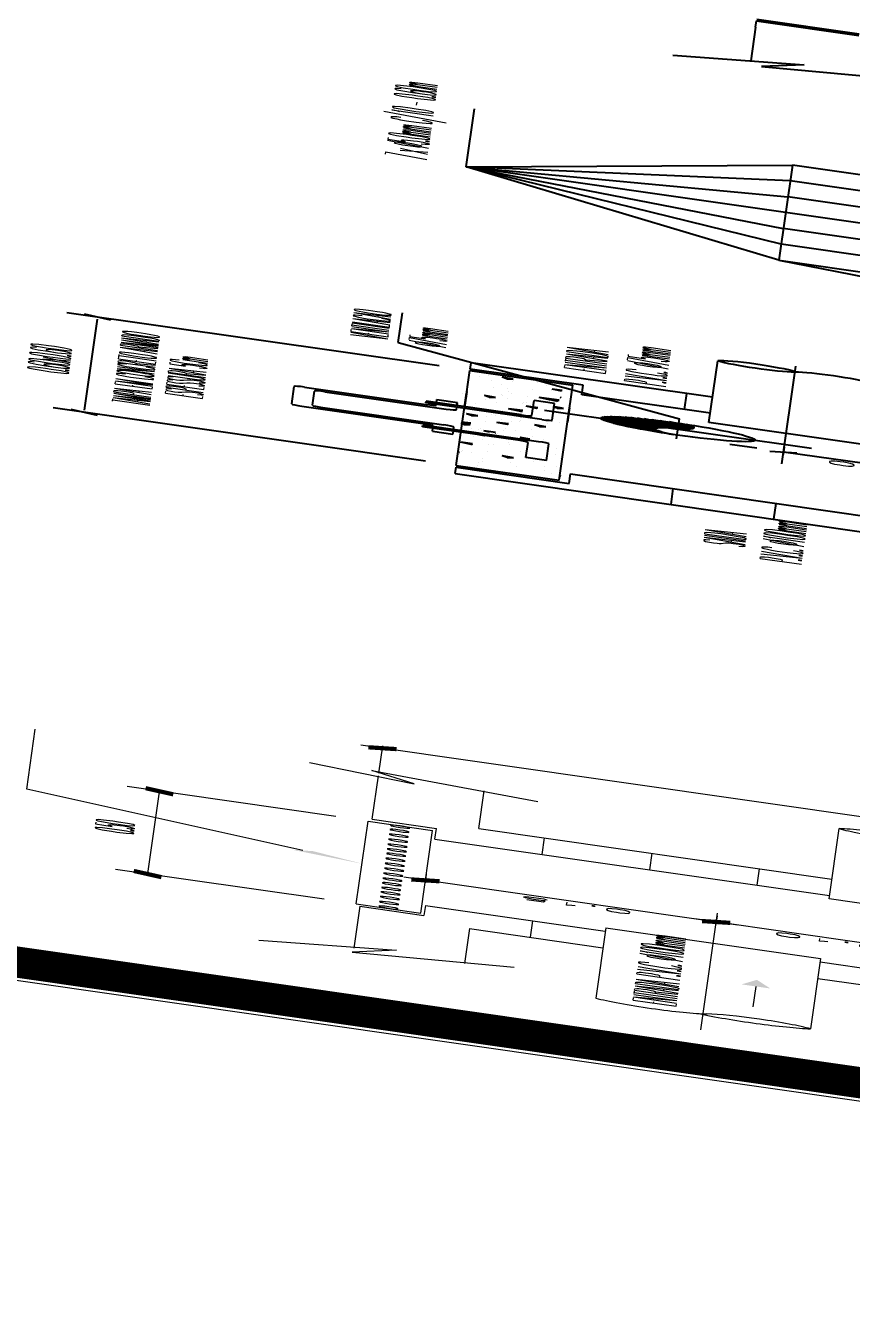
# Model space of a CAD drawing. Header units: millimetres. Extents: x -361192058 to 101130107379, y -14071650034 to 19218552450.
# Drawn here: x -133858.8 to -133701.2, y 43936.6 to 44183 of the extents above; entities that cross this region are included whole.
import ezdxf
from ezdxf.enums import TextEntityAlignment as Align

# ---------------------------------------------------------------- set-up
doc = ezdxf.new("R2010")
doc.units = ezdxf.units.MM
doc.header["$LTSCALE"] = 0.5
doc.linetypes.add('CENTER2', pattern=[28.575, 19.05, -3.175, 3.175, -3.175])
for name, color, linetype in [('02', 2, 'Continuous'), ('DETALLHES_CAIXAS', 6, 'Continuous'), ('TXT_0', 7, 'Continuous')]:
    doc.layers.add(name, color=color, linetype=linetype)
doc.styles.add('ROMANS', font='romans', dxfattribs={"height": 0.1})
doc.styles.get("Standard").update_dxf_attribs({"font": 'txt.shx', "height": 0.12})

# ---------------------------------------------------------------- blocks, each defined once
blk = doc.blocks.new('*X232')
at = {"color": 0}
for p, q in [((189.8088, 137.7834), (190.1389, 138.1135)), ((189.8227, 137.8503), (190.072, 138.0996)), ((189.9123, 137.8339), (190.1814, 138.1029)), ((190.1814, 138.1029), (190.1941, 138.1157)), ((190.1814, 138.0499), (190.2424, 138.1109)), ((190.1814, 137.9969), (190.2856, 138.1011)), ((190.1814, 137.9438), (190.3249, 138.0874)), ((190.1814, 137.8908), (190.3608, 138.0702)), ((189.8716, 137.9523), (189.97, 138.0507)), ((189.98, 137.8485), (190.1814, 138.0499)), ((190.1814, 137.8378), (190.3936, 138.05)), ((190.1814, 137.7847), (190.4237, 138.0271)), ((190.0313, 137.8469), (190.1814, 137.9969)), ((190.0744, 137.8369), (190.1814, 137.9438)), ((190.1983, 137.7487), (190.4511, 138.0014)), ((190.2436, 137.7409), (190.4758, 137.9731)), ((190.1116, 137.8211), (190.1814, 137.8908)), ((190.2966, 137.7409), (190.4978, 137.9421)), ((190.3497, 137.7409), (190.517, 137.9082)), ((190.1442, 137.8006), (190.1814, 137.8378)), ((190.4027, 137.7409), (190.533, 137.8712)), ((190.4557, 137.7409), (190.5455, 137.8306)), ((190.1726, 137.7759), (190.1814, 137.7847)), ((190.5088, 137.7409), (190.5537, 137.7858)), ((190.227, 137.7243), (190.2436, 137.7409)), ((190.259, 137.7033), (190.2966, 137.7409)), ((190.2948, 137.686), (190.3497, 137.7409)), ((190.3349, 137.6731), (190.4027, 137.7409)), ((190.3803, 137.6655), (190.4557, 137.7409)), ((190.4333, 137.6655), (190.5088, 137.7409)), ((190.5, 137.6791), (190.5563, 137.7354))]:
    blk.add_line(p, q, dxfattribs=at)
blk = doc.blocks.new('ADS_DET_CG125L')
at = {"layer": 'DETALLHES_CAIXAS'}
for p, q in [((0.56544, 1.30999), (0.56544, 1.10895)), ((0.56544, 1.30999), (0.60544, 1.30999)), ((0.60544, 1.30999), (0.60544, 1.25495)), ((0.61698, 1.30998), (1.07298, 1.30998)), ((0.61698, 1.30998), (0.61698, 1.25998)), ((0.99232, 1.30998), (1.21698, 1.30998)), ((1.21698, 1.30998), (1.21698, 1.25998)), ((1.22544, 1.30992), (1.26544, 1.30992)), ((1.22544, 1.25495), (1.22544, 1.30992)), ((1.26544, 1.19245), (1.26544, 1.30992)), ((0.61698, 1.25998), (1.07298, 1.25998)), ((0.98232, 1.25998), (1.21698, 1.25998)), ((0.60544, 1.25495), (0.66544, 1.25495)), ((0.66544, 1.25495), (0.66544, 1.10495)), ((1.16544, 1.19245), (1.16544, 1.25495)), ((1.16544, 1.25495), (1.22544, 1.25495)), ((0.56544, 1.20495), (0.66544, 1.20495)), ((1.16544, 1.20495), (1.26544, 1.20495)), ((2.17225, 1.17024), (2.17225, 0.57024)), ((2.77225, 1.17024), (2.17225, 1.17024)), ((2.27225, 0.57024), (2.27225, 1.17024)), ((2.37225, 0.57024), (2.37225, 1.17024)), ((2.47225, 0.57024), (2.47225, 1.17024)), ((2.57225, 0.57024), (2.57225, 1.17024)), ((2.67225, 0.57024), (2.67225, 1.17024)), ((2.77225, 0.57024), (2.77225, 1.17024)), ((0.56544, 1.15495), (0.66544, 1.15495))]:
    blk.add_line(p, q, dxfattribs=at)
at = {"layer": 'TXT_0', "linetype": 'ByBlock'}
for p, q in [((0.61698, 1.32498), (0.61698, 1.50601)), ((1.21698, 1.32498), (1.21698, 1.50601)), ((0.62348, 1.49751), (0.61048, 1.48451)), ((1.21048, 1.48451), (1.22348, 1.49751)), ((0.62998, 1.49101), (1.20398, 1.49101)), ((0.98959, 1.16795), (0.98959, 1.18095)), ((0.98309, 1.16145), (0.99609, 1.14845)), ((1.0198, 1.15495), (0.97459, 1.15495)), ((0.98959, 1.05495), (0.98959, 1.15495))]:
    blk.add_line(p, q, dxfattribs=at)
at = {"layer": 'TXT_0'}
for p, q in [((0.85185, 1.39259), (0.96185, 1.39259)), ((0.84685, 1.38759), (0.84685, 1.32872)), ((0.96685, 1.38759), (0.96685, 1.32872)), ((0.86185, 1.38259), (0.95185, 1.38259)), ((0.85685, 1.37759), (0.85685, 1.31872)), ((0.95685, 1.37759), (0.95685, 1.31872)), ((1.32594, 1.34598), (1.10187, 1.20677)), ((1.32594, 1.34598), (1.51343, 1.34601)), ((0.80685, 1.32372), (0.82685, 1.32372)), ((0.80685, 1.32372), (0.80685, 1.31372)), ((0.82685, 1.32872), (0.83685, 1.32872)), ((0.82685, 1.28234), (0.82685, 1.32872)), ((0.83685, 1.27234), (0.83685, 1.32872)), ((0.83685, 1.32372), (0.84185, 1.32372)), ((0.97185, 1.32372), (0.97685, 1.32372)), ((0.97685, 1.32872), (0.98685, 1.32872)), ((0.97685, 1.27234), (0.97685, 1.32872)), ((0.98685, 1.28234), (0.98685, 1.32872)), ((0.98685, 1.32372), (1.00685, 1.32372)), ((1.00685, 1.32372), (1.00685, 1.31372)), ((2.17225, 1.17024), (2.47314, 1.32557)), ((2.27225, 1.17024), (2.47314, 1.32557)), ((2.47314, 1.32557), (2.37225, 1.17024)), ((2.47225, 1.17024), (2.47314, 1.32557)), ((2.47314, 1.32557), (2.83982, 1.32557)), ((2.47314, 1.32557), (2.77225, 1.17024)), ((2.67225, 1.17024), (2.47314, 1.32557)), ((2.47314, 1.32557), (2.57225, 1.17024)), ((0.80685, 1.31372), (0.82685, 1.31372)), ((0.83685, 1.31372), (0.85185, 1.31372)), ((0.96185, 1.31372), (0.97685, 1.31372)), ((0.98685, 1.31372), (1.00685, 1.31372)), ((1.00869, 1.31363), (1.00869, 1.31363)), ((1.06638, 1.31203), (1.06638, 1.31203)), ((0.62932, 1.30919), (0.62932, 1.30919)), ((0.70058, 1.30941), (0.70058, 1.30942)), ((0.70495, 1.30858), (0.70495, 1.30858)), ((0.71469, 1.30794), (0.71469, 1.30794)), ((0.75975, 1.30425), (0.76408, 1.30942)), ((0.76274, 1.30591), (0.76274, 1.30591)), ((0.76514, 1.30377), (0.7641, 1.30941)), ((0.85797, 1.30521), (0.85797, 1.30521)), ((0.87716, 1.30921), (0.88057, 1.31052)), ((0.87716, 1.30921), (0.88163, 1.30619)), ((0.88164, 1.30617), (0.8831, 1.31052)), ((0.88235, 1.30724), (0.88549, 1.31052)), ((0.88235, 1.30724), (0.89035, 1.306)), ((0.89036, 1.30599), (0.88984, 1.31052)), ((0.90452, 1.30649), (0.90452, 1.30649)), ((0.93884, 1.30614), (0.94514, 1.30856)), ((0.93884, 1.30614), (0.94331, 1.30312)), ((0.94332, 1.30311), (0.94515, 1.30855)), ((1.08298, 1.30998), (0.98232, 1.30998)), ((0.98616, 1.31067), (0.98616, 1.31067)), ((1.01964, 1.30528), (1.01964, 1.30528)), ((1.10152, 1.30971), (1.10152, 1.30971)), ((1.18939, 1.30504), (1.18939, 1.30504)), ((0.63758, 1.29991), (0.63758, 1.29991)), ((0.65247, 1.29957), (0.65247, 1.29957)), ((0.71306, 1.30342), (0.71306, 1.30342)), ((0.75975, 1.30425), (0.76513, 1.30378)), ((0.79847, 1.29908), (0.79847, 1.29908)), ((0.81078, 1.30388), (0.81078, 1.30388)), ((0.8243, 1.2986), (0.82864, 1.30377)), ((0.82969, 1.29812), (0.82865, 1.30376)), ((0.83256, 1.30356), (0.83256, 1.30356)), ((0.85207, 1.29648), (0.85438, 1.29923)), ((0.85543, 1.29357), (0.85439, 1.29921)), ((0.85831, 1.30015), (0.85831, 1.30015)), ((0.85882, 1.30185), (0.85882, 1.30185)), ((0.86806, 1.30092), (0.86806, 1.30092)), ((0.9161, 1.29889), (0.9161, 1.29889)), ((0.94452, 1.29897), (0.94452, 1.29897)), ((0.97418, 1.29952), (0.97418, 1.29952)), ((0.9784, 1.29235), (0.98541, 1.29965)), ((0.98642, 1.29109), (0.98542, 1.29964)), ((1.04903, 1.3007), (1.04903, 1.3007)), ((1.06818, 1.29894), (1.07448, 1.30135)), ((1.06818, 1.29894), (1.07265, 1.29592)), ((1.07266, 1.2959), (1.07449, 1.30134)), ((1.17557, 1.29896), (1.17557, 1.29896)), ((1.2037, 1.30092), (1.2037, 1.30092)), ((0.6676, 1.29766), (0.6676, 1.29766)), ((0.68562, 1.29788), (0.68562, 1.29788)), ((0.73367, 1.29585), (0.73367, 1.29585)), ((0.77594, 1.29611), (0.77594, 1.29611)), ((0.78171, 1.29382), (0.78171, 1.29382)), ((0.8243, 1.2986), (0.82968, 1.29813)), ((0.8443, 1.2951), (0.8443, 1.2951)), ((0.85207, 1.29388), (0.85542, 1.29359)), ((0.91459, 1.28841), (0.91893, 1.29358)), ((0.91998, 1.28792), (0.91894, 1.29356)), ((0.96289, 1.29455), (0.96289, 1.29455)), ((0.96414, 1.29686), (0.96414, 1.29686)), ((0.99257, 1.29694), (0.99257, 1.29694)), ((1.04061, 1.29491), (1.04061, 1.29491)), ((1.08866, 1.29288), (1.08866, 1.29288)), ((1.09847, 1.29307), (1.09847, 1.29307)), ((1.13255, 1.29756), (1.13255, 1.29756)), ((1.15696, 1.29417), (1.15696, 1.29417)), ((1.19752, 1.29173), (1.20382, 1.29415)), ((1.20201, 1.28869), (1.20383, 1.29413)), ((0.62139, 1.29132), (0.62139, 1.29132)), ((0.71101, 1.28629), (0.71731, 1.28871)), ((0.71101, 1.28629), (0.71548, 1.28327)), ((0.71549, 1.28325), (0.71732, 1.28869)), ((0.7191, 1.28863), (0.7191, 1.28863)), ((0.80492, 1.28654), (0.80492, 1.28654)), ((0.82976, 1.29179), (0.82976, 1.29179)), ((0.85038, 1.29231), (0.85038, 1.29231)), ((0.8778, 1.28976), (0.8778, 1.28976)), ((0.88703, 1.28883), (0.88703, 1.28883)), ((0.91459, 1.28841), (0.91997, 1.28794)), ((0.93508, 1.2868), (0.93508, 1.2868)), ((0.94036, 1.29159), (0.94036, 1.29159)), ((0.9635, 1.28688), (0.9635, 1.28688)), ((0.97668, 1.28202), (0.98038, 1.28643)), ((0.9784, 1.29235), (0.98641, 1.2911)), ((0.97915, 1.28276), (0.98349, 1.28793)), ((0.9812, 1.28202), (0.98039, 1.28641)), ((0.98454, 1.28227), (0.9835, 1.28792)), ((0.99654, 1.29169), (0.99654, 1.29169)), ((1.0072, 1.28202), (1.0138, 1.2889)), ((1.01461, 1.28202), (1.01381, 1.28889)), ((1.07594, 1.29011), (1.07594, 1.29011)), ((1.1115, 1.28841), (1.1115, 1.28841)), ((1.12308, 1.28995), (1.12308, 1.28995)), ((1.1367, 1.29085), (1.1367, 1.29085)), ((1.18475, 1.28882), (1.18475, 1.28882)), ((1.19752, 1.29173), (1.202, 1.28871)), ((0.66248, 1.28117), (0.66248, 1.28117)), ((0.68501, 1.28414), (0.68501, 1.28414)), ((0.75871, 1.28021), (0.75871, 1.28021)), ((0.79181, 1.28609), (0.79181, 1.28609)), ((0.84035, 1.27908), (0.84665, 1.2815)), ((0.84508, 1.27678), (0.84666, 1.28148)), ((0.88352, 1.2841), (0.88352, 1.2841)), ((0.94405, 1.28269), (0.94405, 1.28269)), ((0.94889, 1.28229), (0.94889, 1.28229)), ((0.97915, 1.28276), (0.98453, 1.28229)), ((0.98312, 1.28477), (0.98312, 1.28477)), ((1.01155, 1.28485), (1.01155, 1.28485)), ((1.0191, 1.28262), (1.0191, 1.28262)), ((1.04059, 1.27561), (1.04493, 1.28078)), ((1.04598, 1.27512), (1.04494, 1.28077)), ((1.05959, 1.28282), (1.05959, 1.28282)), ((1.06529, 1.28207), (1.06529, 1.28207)), ((1.07059, 1.28094), (1.07059, 1.28094)), ((1.10763, 1.28079), (1.10763, 1.28079)), ((0.72685, 1.26734), (0.72685, 1.27734)), ((0.72685, 1.27734), (0.82185, 1.27734)), ((0.73933, 1.27708), (0.73933, 1.27708)), ((0.84035, 1.27908), (0.84376, 1.27678)), ((0.86572, 1.27555), (0.86572, 1.27555)), ((0.90343, 1.27653), (0.90343, 1.27653)), ((0.93088, 1.27297), (0.93718, 1.27539)), ((0.93537, 1.26994), (0.93719, 1.27537)), ((0.99185, 1.27734), (1.08685, 1.27734)), ((1.04059, 1.27561), (1.04597, 1.27514)), ((1.08685, 1.26734), (1.08685, 1.27734)), ((1.10284, 1.2667), (1.10985, 1.274)), ((1.10514, 1.26996), (1.10948, 1.27513)), ((1.11053, 1.26948), (1.10949, 1.27512)), ((1.11086, 1.26544), (1.10986, 1.27399)), ((1.15568, 1.27876), (1.15568, 1.27876)), ((1.20372, 1.27673), (1.20372, 1.27673)), ((0.66651, 1.2677), (0.66651, 1.2677)), ((0.68684, 1.26807), (0.68684, 1.26807)), ((0.71197, 1.27346), (0.71197, 1.27346)), ((0.80888, 1.26807), (0.80888, 1.26807)), ((0.85722, 1.27019), (0.85722, 1.27019)), ((0.93088, 1.27297), (0.93535, 1.26995)), ((0.95923, 1.26953), (0.95923, 1.26953)), ((1.06022, 1.26576), (1.06573, 1.26788)), ((1.06471, 1.26273), (1.06643, 1.26788)), ((1.10514, 1.26996), (1.11052, 1.26949)), ((1.16572, 1.26955), (1.16572, 1.26955)), ((1.16999, 1.26466), (1.17404, 1.26949)), ((1.17493, 1.26466), (1.17405, 1.26947)), ((1.18825, 1.27251), (1.18825, 1.27251)), ((1.20261, 1.27096), (1.20261, 1.27096)), ((0.64874, 1.26422), (0.64874, 1.26422)), ((0.69679, 1.26219), (0.69679, 1.26219)), ((0.72685, 1.26734), (0.83185, 1.26734)), ((0.77479, 1.26358), (0.77479, 1.26358)), ((0.81047, 1.26345), (0.81047, 1.26345)), ((0.9733, 1.26354), (0.9733, 1.26354)), ((0.98185, 1.26734), (1.08685, 1.26734)), ((1.04075, 1.26542), (1.04075, 1.26542)), ((1.06022, 1.26576), (1.0647, 1.26274)), ((1.10284, 1.2667), (1.11085, 1.26546)), ((1.12701, 1.26466), (1.1282, 1.26512)), ((1.12806, 1.26466), (1.12821, 1.2651)), ((0.6203, 1.26136), (0.6203, 1.26136)), ((0.64101, 1.25942), (0.64169, 1.25968)), ((0.64162, 1.25942), (0.6417, 1.25966)), ((0.74483, 1.26016), (0.74483, 1.26016)), ((0.75226, 1.26061), (0.75226, 1.26061)), ((0.90674, 1.26052), (0.90674, 1.26052)), ((1.07298, 1.25998), (0.98232, 1.25998)), ((1.10588, 1.19245), (1.49589, 1.19245)), ((1.10588, 1.11745), (1.10588, 1.19245)), ((2.17225, 1.17024), (2.02421, 0.94148))]:
    blk.add_line(p, q, dxfattribs=at)
at = {"layer": 'TXT_0', "linetype": 'CENTER2'}
for p, q in [((1.03766, 1.27177), (1.03766, 1.14183)), ((0.97566, 1.20677), (1.10187, 1.20677)), ((0.91441, 1.15495), (1.53044, 1.15495))]:
    blk.add_line(p, q, dxfattribs=at)
at = {"layer": 'TXT_0'}
blk.add_circle((1.03766, 1.20677), 0.0375, dxfattribs=at)
for centre, radius, start, end in [((0.85185, 1.38759), 0.005, 90, 180), ((0.96185, 1.38759), 0.005, 360, 90), ((0.86185, 1.37759), 0.005, 90, 180), ((0.95185, 1.37759), 0.005, 0, 90), ((0.84185, 1.32872), 0.005, 270, 0), ((0.97185, 1.32872), 0.005, 180, 270), ((0.85185, 1.31872), 0.005, 270, 0), ((0.96185, 1.31872), 0.005, 180, 270), ((0.82185, 1.28234), 0.005, 270, 0), ((0.99185, 1.28234), 0.005, 180, 270), ((0.83185, 1.27234), 0.005, 270, 0), ((0.98185, 1.27234), 0.005, 180, 270), ((1.01929, 1.19305), 0.02455, 41.37649, 141.03852), ((1.06021, 1.2291), 0.02999, 221.37649, 299.48526), ((1.50609, 1.1732), 0.02178, 117.90192, 236.93012), ((1.4885, 1.17348), 0.02016, 293.24785, 70.1992), ((1.48199, 1.1362), 0.02237, 303.06988, 56.93012)]:
    blk.add_arc(centre, radius, start, end, dxfattribs=at)
at = {"layer": 'TXT_0', "xscale": 0.1000000000000014, "yscale": 0.1000000000000014, "zscale": 0.1000000000000014}
blk.add_blockref('*X232', (-17.98047, -12.56732), dxfattribs=at)
at = {"layer": 'TXT_0', "linetype": 'ByBlock', "style": 'ROMANS'}
blk.add_text('0.60x0.60', height=0.02, dxfattribs=at).set_placement((0.91698, 1.51101), align=Align.MIDDLE_CENTER)
at = {"layer": 'TXT_0', "style": 'ROMANS'}
for s, height, p in [('TAMPA EM CONCRETO ARMADO', 0.018, (0.71028, 1.46918)), ('ESPESSURA 5Cm', 0.018, (0.8029, 1.44453)), ('VENTILACAO', 0.018, (1.33172, 1.36029)), ('7 x %%C5.0mm C/10 - 0.60m', 0.02, (2.47677, 1.35485)), ('%%C75mm', 0.018, (1.33172, 1.33195)), ('ENTRADA ', 0.02, (1.31414, 1.2551)), ('P.V.C. %%C75mm', 0.02, (1.28621, 1.22554)), ('SAIDA ', 0.02, (0.36233, 1.17693)), ('P.V.C. %%C100mm', 0.02, (0.30688, 1.14874))]:
    blk.add_text(s, height=height, dxfattribs=at).set_placement(p, align=Align.MIDDLE_LEFT)
at = {"layer": 'TXT_0', "linetype": 'ByBlock', "style": 'ROMANS'}
blk.add_text('0.10', height=0.02, rotation=90, dxfattribs=at).set_placement((0.96959, 1.10495), align=Align.MIDDLE_CENTER)
blk = doc.blocks.new('ADS_DET_CP50')
at = {"layer": 'DETALLHES_CAIXAS'}
for p, q in [((0.59468, 1.30443), (0.38116, 1.30443)), ((0.59468, 1.30443), (0.63477, 1.30443)), ((0.63477, 1.30443), (0.63477, 1.25443)), ((0.64468, 1.30443), (0.64468, 1.25443))]:
    blk.add_line(p, q, dxfattribs=at)
at = {"layer": 'TXT_0'}
for p, q in [((0.34692, 1.34207), (0.40462, 1.27864)), ((0.35558, 1.29882), (0.40462, 1.22386)), ((0.40462, 1.27864), (0.35558, 1.29882))]:
    blk.add_line(p, q, dxfattribs=at)
blk = doc.blocks.new('APROVADO QUADRA 21.2 MBVII')
at = {"layer": '02', "lineweight": 18}
blk.add_lwpolyline([(4738.2722, 2380.7867), (4799.4722, 2380.7867), (4799.4722, 2425.3367), (4738.2722, 2425.3367)], close=True, dxfattribs=at)
at = {"layer": '02', "lineweight": 18, "const_width": 0.1}
blk.add_lwpolyline([(4739.0222, 2381.5367), (4798.7222, 2381.5367), (4798.7222, 2424.5867), (4739.0222, 2424.5867)], close=True, dxfattribs=at)
at = {"layer": 'DETALLHES_CAIXAS', "lineweight": 18}
for p, q in [((4743.3528, 2414.6535), (4741.5893, 2414.6535)), ((4743.3528, 2414.6535), (4743.3528, 2414.4453)), ((4747.0206, 2414.6535), (4748.8507, 2414.6535)), ((4747.0206, 2414.6535), (4747.0206, 2414.4453)), ((4743.7766, 2414.4453), (4743.3528, 2414.4453)), ((4743.7766, 2414.4453), (4743.7766, 2413.8613)), ((4746.5671, 2414.4453), (4746.5671, 2413.1637)), ((4746.5671, 2414.4453), (4747.0206, 2414.4453)), ((4743.0789, 2414.294), (4741.604, 2414.294)), ((4743.0789, 2414.294), (4743.0789, 2413.8613)), ((4747.2647, 2414.3107), (4747.2647, 2413.1637)), ((4747.2647, 2414.3107), (4748.8507, 2414.3107)), ((4743.0789, 2414.0965), (4743.7766, 2414.0965)), ((4746.5671, 2414.0965), (4747.2647, 2414.0965)), ((4746.5671, 2413.7477), (4747.2647, 2413.7477)), ((4746.5671, 2413.3989), (4747.2647, 2413.3989)), ((4743.0789, 2413.1637), (4743.0789, 2411.5571)), ((4743.7766, 2413.1637), (4743.7766, 2411.5571))]:
    blk.add_line(p, q, dxfattribs=at)
at = {"layer": 'TXT_0', "lineweight": 18}
for p, q in [((4745.318, 2414.8604), (4746.2249, 2415.7666)), ((4746.2249, 2415.7666), (4748.7442, 2415.7666)), ((4741.3505, 2414.9591), (4741.753, 2414.5165)), ((4748.9858, 2414.8786), (4748.7241, 2414.5367)), ((4741.4109, 2414.6573), (4741.753, 2414.1344)), ((4741.753, 2414.5165), (4741.4109, 2414.6573)), ((4743.4278, 2414.6659), (4746.9159, 2414.6659)), ((4743.4278, 2414.6659), (4743.4278, 2414.4567)), ((4746.9159, 2414.6659), (4746.9159, 2414.4567)), ((4749.026, 2414.6775), (4748.7241, 2414.1344)), ((4748.7241, 2414.5367), (4749.026, 2414.6775)), ((4743.4278, 2414.4567), (4746.9159, 2414.4567)), ((4743.9161, 2413.8613), (4740.9536, 2413.8613)), ((4743.9161, 2413.8613), (4743.9161, 2413.1637)), ((4742.3828, 2413.3567), (4741.5284, 2413.3576)), ((4743.9161, 2413.1637), (4740.9536, 2413.1637)), ((4746.4276, 2413.1637), (4749.3901, 2413.1637)), ((4746.4276, 2412.4661), (4746.4276, 2413.1637))]:
    blk.add_line(p, q, dxfattribs=at)
at = {"layer": 'TXT_0', "linetype": 'ByBlock', "lineweight": 18}
for p, q in [((4743.4278, 2414.7706), (4743.4278, 2415.448)), ((4746.9159, 2414.7706), (4746.9159, 2415.448)), ((4743.358, 2415.3433), (4746.9857, 2415.3433)), ((4750.0114, 2409.7433), (4750.0114, 2414.7233)), ((4748.9553, 2414.6535), (4750.116, 2414.6535)), ((4744.8094, 2413.4427), (4744.8094, 2414.5264)), ((4745.0672, 2414.4567), (4744.7048, 2414.4567)), ((4744.8094, 2412.7451), (4744.8094, 2413.5823)), ((4745.0714, 2413.5125), (4744.7048, 2413.5125)), ((4745.0714, 2413.5125), (4744.7048, 2413.5125))]:
    blk.add_line(p, q, dxfattribs=at)
at = {"layer": 'TXT_0', "linetype": 'CENTER2', "lineweight": 18}
blk.add_line((4740.2671, 2413.5125), (4745.176, 2413.5125), dxfattribs=at)
at = {"layer": 'TXT_0', "linetype": 'ByBlock', "lineweight": 18, "const_width": 0.0136}
for points in [[(4743.4731, 2415.3887), (4743.3824, 2415.298)], [(4746.8706, 2415.298), (4746.9613, 2415.3887)], [(4750.0567, 2414.6082), (4749.966, 2414.6989)], [(4744.8548, 2414.4113), (4744.7641, 2414.502)], [(4744.7641, 2413.5579), (4744.8548, 2413.4672)], [(4744.8548, 2413.4672), (4744.7641, 2413.5579)]]:
    blk.add_lwpolyline(points, dxfattribs=at)
at = {"layer": 'TXT_0', "lineweight": 18}
for centre, radius, start, end in [((4743.4708, 2414.5613), 0.0314, 0, 180), ((4743.6589, 2414.5613), 0.0314, 0, 180), ((4743.8733, 2414.5613), 0.0314, 0, 180), ((4744.0699, 2414.5613), 0.0314, 0, 180), ((4744.2564, 2414.5613), 0.0314, 0, 180), ((4744.4556, 2414.5613), 0.0314, 0, 180), ((4744.6472, 2414.5613), 0.0314, 0, 180), ((4744.8565, 2414.5613), 0.0314, 0, 180), ((4745.0658, 2414.5613), 0.0314, 0, 180), ((4745.2751, 2414.5613), 0.0314, 0, 180), ((4745.4844, 2414.5613), 0.0314, 0, 180), ((4745.6936, 2414.5613), 0.0314, 0, 180), ((4745.8814, 2414.5613), 0.0314, 0, 180), ((4746.0777, 2414.5613), 0.0314, 0, 180), ((4746.2892, 2414.5613), 0.0314, 0, 180), ((4746.5006, 2414.5613), 0.0314, 0, 180), ((4746.7035, 2414.5613), 0.0314, 0, 180), ((4746.8771, 2414.5613), 0.0314, 0, 180), ((4743.4708, 2414.5613), 0.0314, 180, 0), ((4743.6589, 2414.5613), 0.0314, 180, 0), ((4743.8733, 2414.5613), 0.0314, 180, 0), ((4744.0699, 2414.5613), 0.0314, 180, 0), ((4744.2564, 2414.5613), 0.0314, 180, 0), ((4744.4556, 2414.5613), 0.0314, 180, 0), ((4744.6472, 2414.5613), 0.0314, 180, 0), ((4744.8565, 2414.5613), 0.0314, 180, 0), ((4745.0658, 2414.5613), 0.0314, 180, 0), ((4745.2751, 2414.5613), 0.0314, 180, 0), ((4745.4844, 2414.5613), 0.0314, 180, 0), ((4745.6936, 2414.5613), 0.0314, 180, 0), ((4745.8814, 2414.5613), 0.0314, 180, 0), ((4746.0777, 2414.5613), 0.0314, 180, 0), ((4746.2892, 2414.5613), 0.0314, 180, 0), ((4746.5006, 2414.5613), 0.0314, 180, 0), ((4746.7035, 2414.5613), 0.0314, 180, 0), ((4746.8771, 2414.5613), 0.0314, 180, 0), ((4741.0733, 2413.6822), 0.2154, 123.7472, 237.834), ((4741.1065, 2413.3584), 0.2476, 137.2811, 231.8539), ((4740.8538, 2413.3333), 0.1968, 300.4664, 57.834), ((4749.4899, 2412.9941), 0.1968, 120.4664, 237.834), ((4749.2372, 2412.969), 0.2476, 317.2811, 51.8539)]:
    blk.add_arc(centre, radius, start, end, dxfattribs=at)
for points in [[(4745.3509, 2414.8275), (4745.2851, 2414.8933), (4745.1206, 2414.6631)], [(4742.3828, 2413.4032), (4742.3827, 2413.3102), (4742.6618, 2413.3565)]]:
    blk.add_solid(points, dxfattribs=at)
at = {"lineweight": 18}
for name, p, xscale, yscale, zscale in [('ADS_DET_CP50', (4778.0269, 2405.1143), 6.654090768922506, 6.654090768922506, 6.654090768922506), ('ADS_DET_CG125L', (4758.0041, 2405.8028), 6.67507638106508, 6.67507638106508, 6.67507638106508)]:
    blk.add_blockref(name, p, dxfattribs=dict(at, xscale=xscale, yscale=yscale, zscale=zscale))
at = {"color": 0, "lineweight": 13, "flags": 8}
for p in [(4700.7247, 2280.1125), (4699.5738, 2277.8964), (4702.3546, 2276.195), (4703.6722, 2274.085), (4699.8445, 2272.2194), (4703.0488, 2270.137), (4703.0877, 2267.9803), (4700.6523, 2261.5216), (4700.7007, 2257.1593)]:
    blk.add_attdef('NIVEL', p, '', height=0.075, dxfattribs=at)
for rotation, width, p in [(90, 0.8, (4700.8205, 2275.7521)), (270, 0.6, (4703.8437, 2274.9021)), (90, 0.8, (4701.5575, 2268.5021)), (180, 0.6, (4651.1817, 2236.1931))]:
    blk.add_attdef('$PORTA', text='', height=0.09, rotation=rotation, dxfattribs=dict(at, width=width)).set_placement(p, align=Align.MIDDLE)
for p in [(4654.176, 2240.463), (4648.499, 2240.1923), (4637.8012, 2239.3845), (4633.4388, 2239.3361), (4656.3921, 2239.3121), (4652.4746, 2237.6822), (4646.4166, 2236.988), (4644.2598, 2236.9491), (4650.3646, 2236.3646)]:
    blk.add_attdef('NIVEL', p, '', height=0.075, rotation=270, dxfattribs=at)
at = {"color": 0, "lineweight": 13, "width": 0.8, "flags": 8}
for p in [(4652.0317, 2239.2163), (4644.7817, 2238.4793)]:
    blk.add_attdef('$PORTA', text='', height=0.09, dxfattribs=at).set_placement(p, align=Align.MIDDLE)
at = {"layer": 'TXT_0', "lineweight": 18, "style": 'ROMANS'}
blk.add_text('0.50', height=0.12557, dxfattribs=at).set_placement((4744.9626, 2415.4061))
for s, p in [('0.15', (4744.7466, 2413.7753)), ('0.10', (4744.7466, 2412.9544))]:
    blk.add_text(s, height=0.12557, rotation=90, dxfattribs=at).set_placement(p)
blk.add_text('ENTRADA P.V.C. %%C100mm', height=0.139527, dxfattribs=at).set_placement((4741.0611, 2413.6713), align=Align.MIDDLE_LEFT)

msp = doc.modelspace()

# ---------------------------------------------------------------- block references
at = {"layer": '02', "color": 0, "lineweight": 30, "xscale": -4.574818403918471, "yscale": -59.40450511825884, "zscale": 4.574818403918471, "rotation": 261.8606972171988}
msp.add_blockref('APROVADO QUADRA 21.2 MBVII', (5129.041, 2225.201), dxfattribs=at)

doc.saveas('drawing.dxf')
